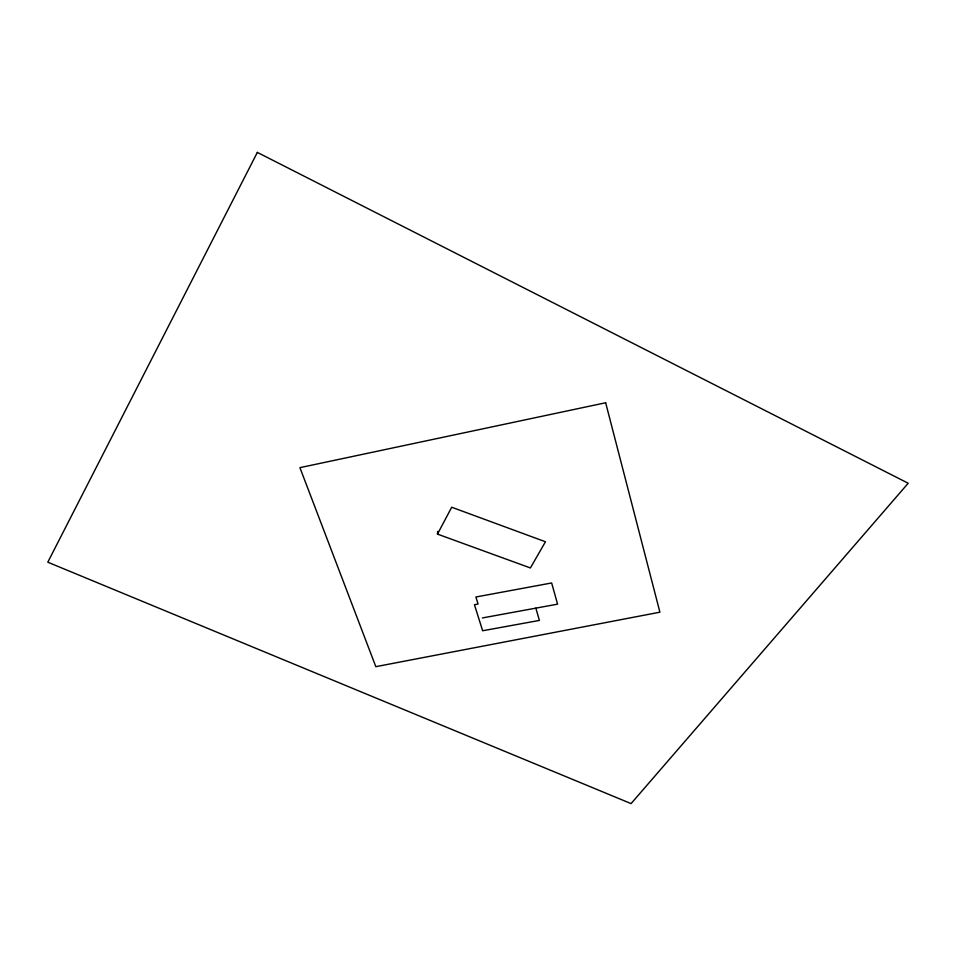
<?xml version="1.0" encoding="UTF-8"?>
<svg xmlns="http://www.w3.org/2000/svg" width="956" height="956" viewBox="0 0 956 956"><rect width="100%" height="100%" fill="white"/><g stroke="black" fill="none" stroke-linecap="round" stroke-linejoin="round"><path stroke-width="1.43" d="M437.478 534.105L451.71 507.23L545.458 541.765L530.401 567.96L437.478 534.105L437.633 531.417M482.433 617.935L557.587 604.156L551.636 582.969L475.885 596.998L478.072 604.013L474.439 604.694L482.637 630.757L539.399 620.42L535.838 608.147M257.343 152.398L47.8 562.2L631.08 803.602L908.2 483.246L257.343 152.398M605.662 402.763L299.921 467.651L375.828 666.667L659.903 612.187L605.662 402.763"/></g></svg>
